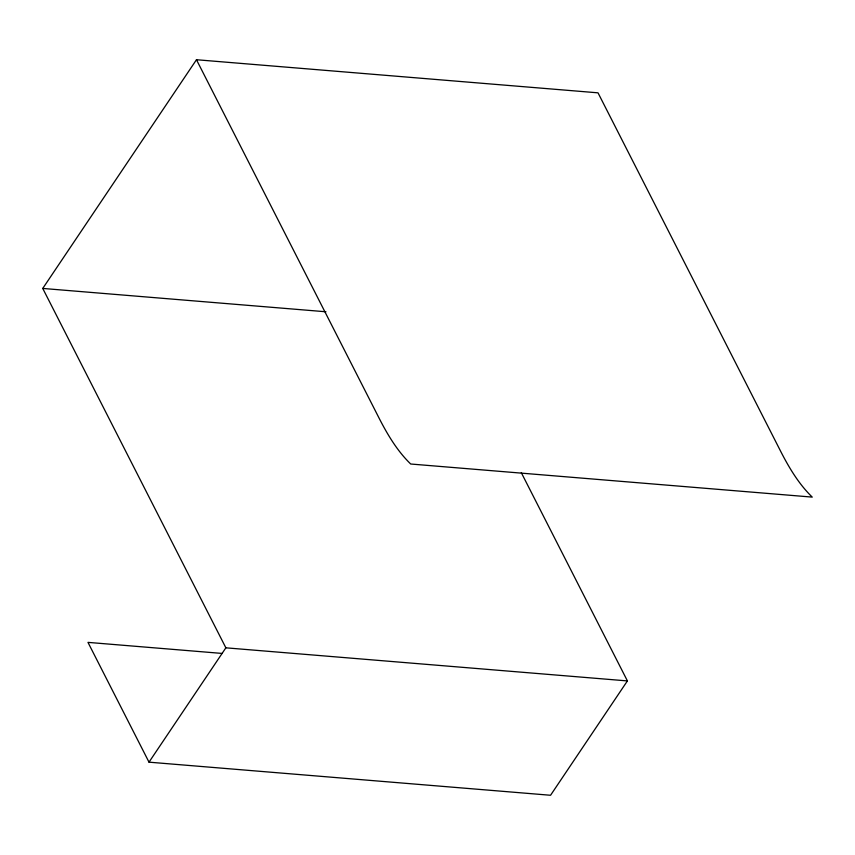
<?xml version="1.0" encoding="UTF-8"?>
<svg xmlns="http://www.w3.org/2000/svg" width="855" height="855" viewBox="0 0 855 855"><rect width="100%" height="100%" fill="white"/><g stroke="black" fill="none" stroke-linecap="round" stroke-linejoin="round"><path stroke-width="1.28" d="M222.257 653.444L87.969 642.372L149.005 762.168L550.556 795.268L627.41 680.922L225.87 647.823L42.75 288.434L196.468 59.732L598.019 92.832L781.128 452.22C789.486 468.412 799.072 484.347 812.25 497.108L410.699 464.009C397.522 451.248 387.946 435.313 379.588 419.121L196.468 59.732M149.005 762.168L225.87 647.823M42.75 288.434L325.958 311.776M521.304 472.665L627.41 680.922"/></g></svg>
